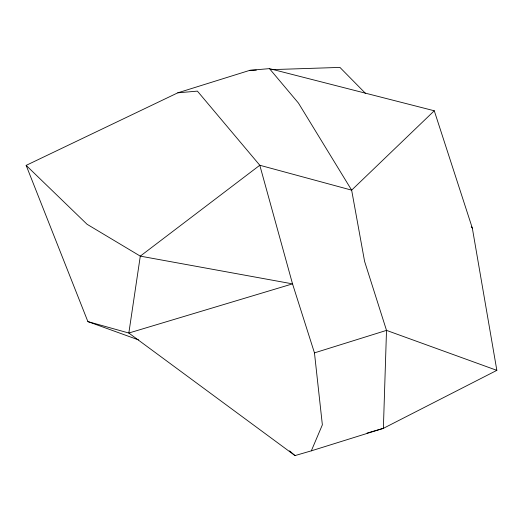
<?xml version="1.0" encoding="UTF-8"?>
<svg xmlns="http://www.w3.org/2000/svg" width="523" height="523" viewBox="0 0 523 523"><rect width="100%" height="100%" fill="white"/><g stroke="black" fill="none" stroke-linecap="round" stroke-linejoin="round"><path stroke-width="0.78" d="M87.884 321.599L128.835 333.033L294.998 455.585L311.329 450.839L322.364 424.833L314.46 352.875L292.534 283.871L259.794 165.255L197.4 91.12L177.787 92.826L26.15 165.379L87.884 321.599L138.536 339.891M367.054 433.09L383.379 428.344L496.85 370.356L472.328 228.106L434.273 110.778L351.646 190.15L364.59 261.376L386.51 330.379L383.379 428.344L311.329 450.839M177.787 92.826L249.837 70.33L269.45 68.624L434.273 110.778M314.46 352.875L386.51 330.379L496.85 370.356M249.837 70.33L256.329 70.121M271.751 69.624L339.93 67.415L365.459 93.342M289.552 450.846L294.998 455.585M26.15 165.379L87.06 224.275L140.295 256.133L292.534 283.871L128.835 333.033L140.295 256.133L259.794 165.255L351.646 190.15L298.437 103.064L269.45 68.624M471.282 226.851L472.328 228.106"/></g></svg>
